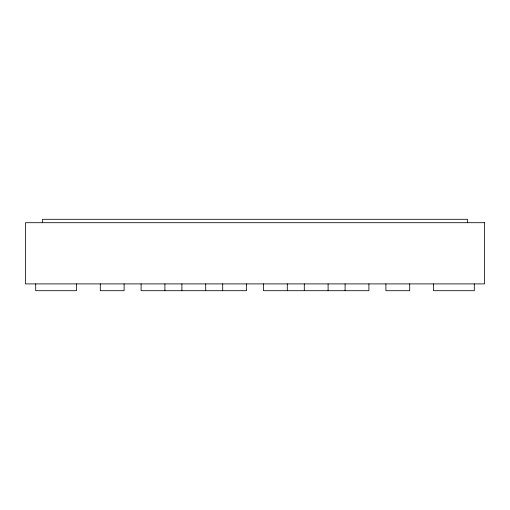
<?xml version="1.0" encoding="UTF-8"?>
<svg xmlns="http://www.w3.org/2000/svg" width="510" height="510" viewBox="0 0 510 510"><rect width="100%" height="100%" fill="white"/><g stroke="black" fill="none" stroke-linecap="round" stroke-linejoin="round"><path stroke-width="0.76" d="M474.3 283.898L474.3 290.7L433.5 290.7L433.5 283.898M467.498 222.698L467.498 219.3L42.502 219.3L42.502 222.698M409.702 283.898L409.702 290.7L385.898 290.7L385.898 283.898M368.902 283.898L368.902 290.7L263.498 290.7L263.498 283.898M345.098 283.898L345.098 290.7M328.102 283.898L328.102 290.7M304.298 283.898L304.298 290.7M287.302 283.898L287.302 290.7M246.502 283.898L246.502 290.7L141.098 290.7L141.098 283.898M222.698 283.898L222.698 290.7M205.702 283.898L205.702 290.7M181.898 283.898L181.898 290.7M164.902 283.898L164.902 290.7M124.102 283.898L124.102 290.7L100.298 290.7L100.298 283.898M76.5 283.898L76.5 290.7L35.7 290.7L35.7 283.898M484.5 222.698L25.5 222.698L25.5 283.898L484.5 283.898L484.5 222.698"/></g></svg>
